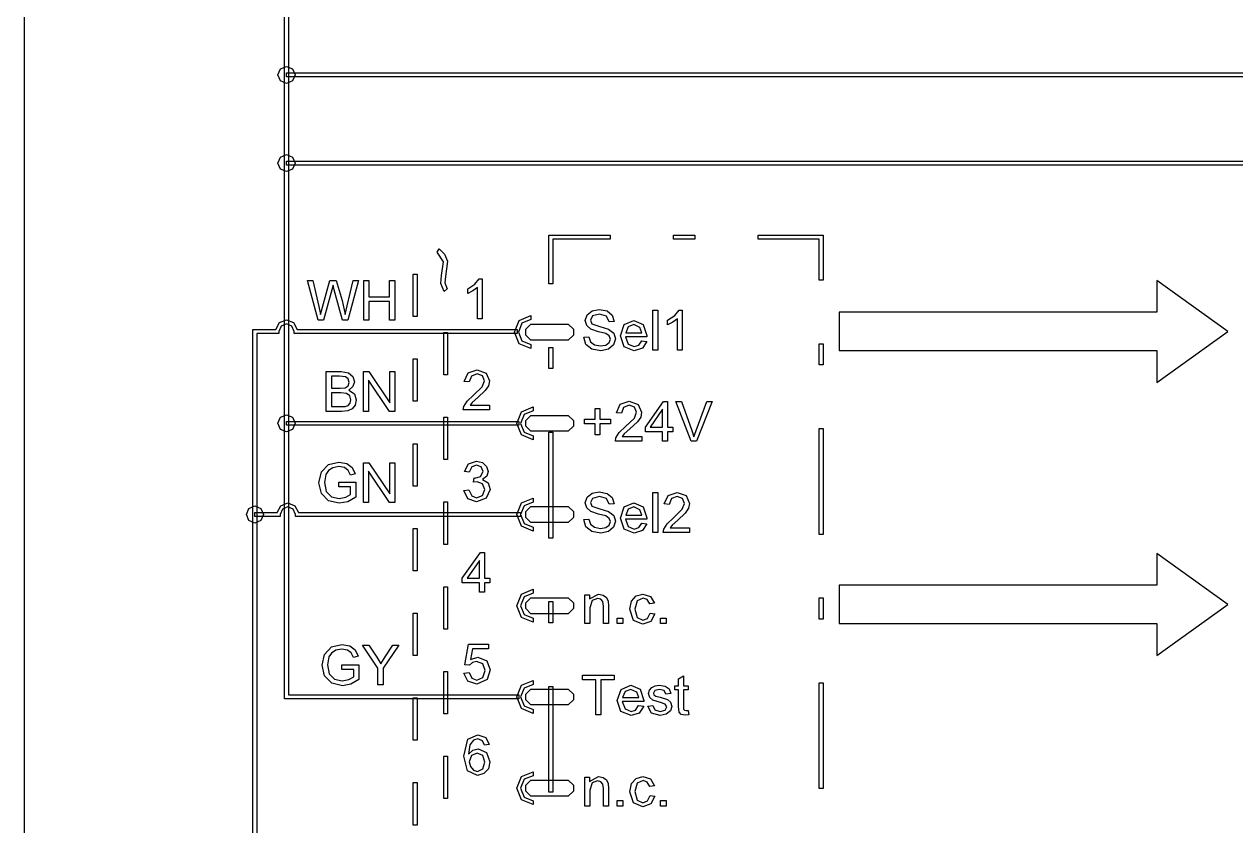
# Model space of a CAD drawing. Extents: x 18 to 210, y 9 to 277.
# Drawn here: x 18 to 71.8, y 168.6 to 204.2 of the extents above; entities that cross this region are included whole.
import ezdxf

# ---------------------------------------------------------------- set-up
doc = ezdxf.new("R2010")
doc.units = 0

msp = doc.modelspace()

# ---------------------------------------------------------------- linework, layer by layer
at = {"layer": '1'}
msp.add_line((17.991627, 250.838576), (17.991627, 136.425939), dxfattribs=at)
at = {"layer": 'Layer 1'}
for p, q in [((29.557545, 174.218806), (29.557545, 248.454936)), ((29.733934, 248.454936), (29.733934, 174.395194)), ((29.266135, 201.933), (29.377127, 202.20089)), ((29.377127, 201.66511), (29.266135, 201.933)), ((29.377127, 202.20089), (29.645018, 202.311882)), ((29.644755, 201.844806), (29.644755, 202.021194)), ((29.644755, 202.021194), (103.676249, 202.021194)), ((29.645018, 202.311882), (29.912908, 202.20089)), ((29.912908, 202.20089), (30.0239, 201.933)), ((30.0239, 201.933), (29.912908, 201.66511)), ((29.645018, 201.554118), (29.377127, 201.66511)), ((103.816119, 201.844806), (29.644755, 201.844806)), ((29.912908, 201.66511), (29.645018, 201.554118)), ((29.266135, 198.016), (29.377127, 198.28389)), ((29.377127, 198.28389), (29.645018, 198.394882)), ((29.645018, 198.394882), (29.912908, 198.28389)), ((29.912908, 198.28389), (30.0239, 198.016)), ((29.377127, 197.74811), (29.266135, 198.016)), ((29.645018, 197.637118), (29.377127, 197.74811)), ((29.644755, 197.927806), (29.644755, 198.104194)), ((29.644755, 198.104194), (103.676249, 198.104194)), ((103.816119, 197.927806), (29.644755, 197.927806)), ((29.912908, 197.74811), (29.645018, 197.637118)), ((30.0239, 198.016), (29.912908, 197.74811)), ((41.308587, 192.650837), (41.308587, 194.817109)), ((41.308587, 194.817109), (44.022627, 194.817109)), ((44.022627, 194.64072), (41.484975, 194.64072)), ((41.484975, 194.64072), (41.484975, 192.650837)), ((44.022627, 194.817109), (44.022627, 194.64072)), ((46.844843, 194.64072), (46.844843, 194.817109)), ((46.844843, 194.817109), (47.785352, 194.817109)), ((47.785352, 194.64072), (46.844843, 194.64072)), ((47.785352, 194.817109), (47.785352, 194.64072)), ((50.607568, 194.64072), (50.607568, 194.817109)), ((50.607568, 194.817109), (53.485594, 194.817109)), ((53.309206, 194.64072), (50.607568, 194.64072)), ((53.309206, 192.815512), (53.309206, 194.64072)), ((53.485594, 194.817109), (53.485594, 192.815512)), ((36.335627, 194.054428), (36.423133, 194.208076)), ((36.622946, 193.636193), (36.335627, 194.054428)), ((36.423133, 194.208076), (36.672627, 193.977955)), ((36.672627, 193.977955), (36.797959, 193.662376)), ((36.531309, 193.020883), (36.622946, 193.635488)), ((36.622946, 193.635488), (36.622946, 193.636193)), ((36.797253, 193.662376), (36.704237, 192.983693)), ((36.797959, 193.662376), (36.797253, 193.662376)), ((31.046315, 191.040939), (30.577259, 192.808599)), ((30.577259, 192.808599), (30.817211, 192.808599)), ((30.817211, 192.808599), (31.086104, 191.649853)), ((31.240448, 191.614886), (31.576863, 192.808599)), ((31.576863, 192.808599), (31.859021, 192.808599)), ((31.859021, 192.808599), (32.112237, 191.913917)), ((32.337722, 191.672763), (32.615058, 192.808599)), ((32.850187, 192.808599), (32.365457, 191.040939)), ((32.615058, 192.808599), (32.850187, 192.808599)), ((33.075551, 191.040939), (33.075551, 192.808599)), ((33.075551, 192.808599), (33.309478, 192.808599)), ((33.309478, 192.808599), (33.309478, 192.082725)), ((34.228296, 192.082725), (34.228296, 192.808599)), ((34.228296, 192.808599), (34.462219, 192.808599)), ((34.462219, 192.808599), (34.462219, 191.040939)), ((35.277984, 191.198431), (35.277984, 193.080139)), ((35.277984, 193.080139), (35.454373, 193.080139)), ((35.454373, 193.080139), (35.454373, 191.198431)), ((36.503811, 192.669073), (36.531309, 193.020883)), ((36.704237, 192.983693), (36.675921, 192.692836)), ((38.014288, 192.643706), (38.207219, 192.880037)), ((38.207219, 192.880037), (38.347091, 192.880037)), ((38.347091, 192.880037), (38.347091, 191.105142)), ((53.485594, 192.815512), (53.309206, 192.815512)), ((71.4693, 190.539), (68.314768, 192.801006)), ((68.314768, 192.801006), (68.314768, 191.390251)), ((31.660066, 192.387785), (31.28506, 191.040939)), ((31.711913, 192.595177), (31.660066, 192.387785)), ((31.76738, 192.387785), (31.711913, 192.595177)), ((32.139973, 191.040939), (31.76738, 192.387785)), ((36.649821, 192.316707), (36.503811, 192.669073)), ((36.786921, 192.428345), (36.649821, 192.316707)), ((36.675921, 192.692836), (36.786921, 192.428345)), ((37.69596, 192.436313), (38.014288, 192.643706)), ((37.69596, 192.226509), (37.69596, 192.436313)), ((37.923854, 192.338646), (37.69596, 192.226509)), ((38.130045, 192.488161), (37.923854, 192.338646)), ((38.130045, 191.105142), (38.130045, 192.488161)), ((41.484975, 192.650837), (41.308587, 192.650837)), ((31.086104, 191.649853), (31.160865, 191.288122)), ((32.112237, 191.913917), (32.249701, 191.288122)), ((32.249701, 191.288122), (32.337722, 191.672763)), ((33.309478, 192.082725), (34.228296, 192.082725)), ((34.228296, 191.874126), (33.309478, 191.874126)), ((33.309478, 191.874126), (33.309478, 191.040939)), ((34.228296, 191.040939), (34.228296, 191.874126)), ((31.160865, 191.288122), (31.240448, 191.614886)), ((35.454373, 191.198431), (35.277984, 191.198431)), ((39.98398, 191.026866), (40.4982, 191.241968)), ((40.4982, 191.241968), (40.4982, 191.06558)), ((42.922458, 191.024673), (42.998423, 191.274267)), ((42.998423, 191.274267), (43.22029, 191.451516)), ((43.244406, 191.227242), (43.147942, 191.040348)), ((43.22029, 191.451516), (43.54465, 191.511804)), ((43.554296, 191.305617), (43.244406, 191.227242)), ((43.54465, 191.511804), (43.890714, 191.447898)), ((43.861775, 191.220008), (43.554296, 191.305617)), ((43.984766, 190.966796), (43.861775, 191.220008)), ((43.890714, 191.447898), (44.122227, 191.26221)), ((44.122227, 191.26221), (44.209045, 190.983677)), ((45.922126, 189.714), (45.922126, 191.48166)), ((45.922126, 191.48166), (46.13917, 191.48166)), ((46.13917, 191.48166), (46.13917, 189.714)), ((46.581283, 191.045171), (46.899614, 191.252563)), ((46.899614, 191.252563), (47.092542, 191.488894)), ((47.092542, 191.488894), (47.232414, 191.488894)), ((47.232414, 191.488894), (47.232414, 189.714)), ((68.314768, 191.390251), (54.197691, 191.390251)), ((54.197691, 191.390251), (54.197691, 189.688102)), ((28.154331, 143.687184), (28.154331, 190.627194)), ((28.154331, 190.627194), (29.166498, 190.627194)), ((29.166498, 190.627194), (29.330017, 190.92965)), ((29.405259, 190.779483), (29.306368, 190.539)), ((29.330017, 190.92965), (29.645365, 191.055074)), ((29.645365, 190.878686), (29.405259, 190.779483)), ((29.645365, 191.055074), (29.960706, 190.929678)), ((29.88547, 190.77945), (29.645365, 190.878686)), ((29.984361, 190.539), (29.88547, 190.77945)), ((29.960706, 190.929678), (30.124232, 190.627194)), ((30.124232, 190.627194), (39.8883, 190.627194)), ((31.28506, 191.040939), (31.046315, 191.040939)), ((32.365457, 191.040939), (32.139973, 191.040939)), ((33.309478, 191.040939), (33.075551, 191.040939)), ((34.462219, 191.040939), (34.228296, 191.040939)), ((38.347091, 191.105142), (38.130045, 191.105142)), ((39.770597, 190.509542), (39.98398, 191.026866)), ((39.8883, 190.627194), (39.8883, 190.450806)), ((40.108165, 190.903149), (39.946986, 190.509542)), ((40.4982, 191.06558), (40.108165, 190.903149)), ((40.28196, 190.638541), (40.505973, 190.862554)), ((40.28196, 190.381013), (40.28196, 190.638541)), ((40.505973, 190.862554), (42.1672, 190.862554)), ((42.1672, 190.862554), (42.391213, 190.638541)), ((42.391213, 190.638541), (42.391213, 190.381013)), ((42.983954, 190.804017), (42.922458, 191.024673)), ((43.173264, 190.640032), (42.983954, 190.804017)), ((43.147942, 191.040348), (43.216673, 190.883598)), ((43.514505, 190.529101), (43.173264, 190.640032)), ((43.216673, 190.883598), (43.568766, 190.756992)), ((43.568766, 190.756992), (43.96065, 190.644855)), ((43.96065, 190.644855), (44.188546, 190.463989)), ((44.209045, 190.983677), (43.984766, 190.966796)), ((44.481574, 190.343412), (44.647974, 190.845013)), ((44.647974, 190.845013), (45.07965, 191.023467)), ((44.83005, 190.744934), (44.717911, 190.477253)), ((45.082062, 190.845013), (44.83005, 190.744934)), ((45.07965, 191.023467), (45.499268, 190.84863)), ((45.350955, 190.719613), (45.082062, 190.845013)), ((45.432949, 190.477253), (45.350955, 190.719613)), ((45.499268, 190.84863), (45.662051, 190.356676)), ((46.581283, 190.835367), (46.581283, 191.045171)), ((46.809179, 190.947503), (46.581283, 190.835367)), ((47.015371, 191.097019), (46.809179, 190.947503)), ((47.015371, 189.714), (47.015371, 191.097019)), ((29.306368, 190.450806), (28.330719, 190.450806)), ((28.330719, 190.450806), (28.330719, 143.687184)), ((29.306368, 190.539), (29.306368, 190.450806)), ((29.984361, 190.450806), (29.984361, 190.539)), ((39.8883, 190.450806), (29.984361, 190.450806)), ((36.62984, 188.609825), (36.62984, 190.490843)), ((36.62984, 190.490843), (36.806228, 190.490843)), ((36.806228, 190.490843), (36.806228, 188.609825)), ((39.98398, 189.992563), (39.770597, 190.509542)), ((39.946986, 190.509542), (40.108165, 190.11628)), ((40.108165, 190.11628), (40.4982, 189.954194)), ((40.505973, 190.157), (40.28196, 190.381013)), ((42.1672, 190.157), (40.505973, 190.157)), ((42.391213, 190.381013), (42.1672, 190.157)), ((42.854933, 190.281918), (43.075594, 190.30121)), ((42.951397, 189.963595), (42.854933, 190.281918)), ((42.854933, 190.281918), (42.854933, 190.281918)), ((43.075594, 190.30121), (43.147942, 190.082966)), ((43.147942, 190.082966), (43.3264, 189.945508)), ((43.829218, 190.443491), (43.514505, 190.529101)), ((43.988384, 190.338589), (43.829218, 190.443491)), ((43.834041, 189.93345), (43.985972, 190.04197)), ((43.985972, 190.04197), (44.036615, 190.193897)), ((44.036615, 190.193897), (43.988384, 190.338589)), ((44.2621, 190.213189), (44.181311, 189.946714)), ((44.188546, 190.463989), (44.2621, 190.213189)), ((44.645563, 189.857487), (44.481574, 190.343412)), ((45.660844, 190.298799), (44.705852, 190.298799)), ((44.705852, 190.298799), (44.825226, 189.975652)), ((44.717911, 190.477253), (45.432949, 190.477253)), ((44.717911, 190.477253), (44.717911, 190.477253)), ((45.296693, 189.926216), (45.430537, 190.126374)), ((45.430537, 190.126374), (45.654816, 190.098641)), ((45.430537, 190.126374), (45.430537, 190.126374)), ((45.654816, 190.098641), (45.458271, 189.793581)), ((45.662051, 190.356676), (45.660844, 190.298799)), ((68.314768, 188.277347), (71.4693, 190.539)), ((40.4982, 189.777806), (39.98398, 189.992563)), ((40.4982, 189.954194), (40.4982, 189.777806)), ((41.308587, 188.888112), (41.308587, 189.828621)), ((41.308587, 189.828621), (41.484975, 189.828621)), ((41.484975, 189.828621), (41.484975, 188.888112)), ((43.205821, 189.75379), (42.951397, 189.963595)), ((43.608557, 189.683856), (43.205821, 189.75379)), ((43.3264, 189.945508), (43.597705, 189.89366)), ((43.597705, 189.89366), (43.834041, 189.93345)), ((43.948592, 189.752585), (43.608557, 189.683856)), ((44.181311, 189.946714), (43.948592, 189.752585)), ((45.091708, 189.685062), (44.645563, 189.857487)), ((44.825226, 189.975652), (45.092913, 189.863516)), ((45.458271, 189.793581), (45.091708, 189.685062)), ((45.092913, 189.863516), (45.296693, 189.926216)), ((46.13917, 189.714), (45.922126, 189.714)), ((47.232414, 189.714), (47.015371, 189.714)), ((53.309206, 189.052098), (53.309206, 189.993296)), ((53.309206, 189.993296), (53.485594, 189.993296)), ((53.485594, 189.993296), (53.485594, 189.052098)), ((54.197691, 189.688102), (68.314768, 189.688102)), ((68.314768, 189.688102), (68.314768, 188.277347)), ((35.277984, 187.435739), (35.277984, 189.316757)), ((35.277984, 189.316757), (35.454373, 189.316757)), ((35.454373, 189.316757), (35.454373, 187.435739)), ((53.485594, 189.052098), (53.309206, 189.052098)), ((31.412024, 186.991093), (31.412024, 188.758753)), ((31.412024, 188.758753), (32.075213, 188.758753)), ((31.99925, 188.550154), (31.645951, 188.550154)), ((31.645951, 188.550154), (31.645951, 188.015998)), ((32.268144, 188.524833), (31.99925, 188.550154)), ((32.075213, 188.758753), (32.399574, 188.704493)), ((32.388723, 188.433195), (32.268144, 188.524833)), ((32.430926, 188.278856), (32.388723, 188.433195)), ((32.399574, 188.704493), (32.591298, 188.539302)), ((32.591298, 188.539302), (32.661233, 188.306589)), ((33.0664, 186.991093), (33.0664, 188.758753)), ((33.0664, 188.758753), (33.306356, 188.758753)), ((33.306356, 188.758753), (34.234819, 187.370911)), ((34.234819, 187.370911), (34.234819, 188.758753)), ((34.234819, 188.758753), (34.459097, 188.758753)), ((34.459097, 188.758753), (34.459097, 186.991093)), ((36.806228, 188.609825), (36.62984, 188.609825)), ((37.54283, 188.318945), (37.71526, 188.698763)), ((37.71526, 188.698763), (38.116791, 188.830192)), ((37.861162, 188.556482), (37.765902, 188.296036)), ((38.111965, 188.650533), (37.861162, 188.556482)), ((38.351921, 188.561305), (38.111965, 188.650533)), ((38.116791, 188.830192), (38.519525, 188.689117)), ((38.444768, 188.344267), (38.351921, 188.561305)), ((38.519525, 188.689117), (38.66784, 188.339444)), ((41.484975, 188.888112), (41.308587, 188.888112)), ((31.645951, 188.015998), (32.028188, 188.015998)), ((32.028188, 188.015998), (32.251263, 188.036496)), ((32.251263, 188.036496), (32.385107, 188.124517)), ((32.385107, 188.124517), (32.430926, 188.278856)), ((32.599736, 188.093167), (32.414045, 187.931594)), ((32.414045, 187.931594), (32.660026, 187.771227)), ((32.661233, 188.306589), (32.599736, 188.093167)), ((34.219145, 186.991093), (33.290678, 188.380141)), ((33.290678, 188.380141), (33.290678, 186.991093)), ((37.765902, 188.296036), (37.54283, 188.318945)), ((37.954006, 187.708826), (38.343479, 188.082615)), ((38.479735, 187.915012), (38.14573, 187.603923)), ((38.343479, 188.082615), (38.444768, 188.344267)), ((38.62443, 188.130845), (38.479735, 187.915012)), ((38.66784, 188.339444), (38.62443, 188.130845)), ((32.05471, 187.807401), (31.645944, 187.807401)), ((31.645944, 187.807401), (31.645951, 187.199691)), ((32.312749, 187.777256), (32.05471, 187.807401)), ((32.453828, 187.674766), (32.312749, 187.777256)), ((32.380281, 187.256363), (32.469512, 187.354031)), ((32.504473, 187.503547), (32.453828, 187.674766)), ((32.469512, 187.354031), (32.504473, 187.503547)), ((32.660026, 187.771227), (32.746844, 187.503546)), ((32.746844, 187.503546), (32.69379, 187.272037)), ((35.454373, 187.435739), (35.277984, 187.435739)), ((37.527156, 187.206019), (37.669438, 187.441145)), ((37.669438, 187.441145), (37.954006, 187.708826)), ((37.894923, 187.380856), (37.803282, 187.263896)), ((38.14573, 187.603923), (37.894923, 187.380856)), ((44.474359, 187.30762), (44.875889, 187.439049)), ((44.875889, 187.439049), (45.278626, 187.297973)), ((45.590551, 186.286332), (46.39723, 187.431814)), ((46.39723, 187.431814), (46.574483, 187.431814)), ((46.574483, 187.431814), (46.574483, 186.286332)), ((47.627974, 185.664154), (46.94308, 187.431814)), ((46.94308, 187.431814), (47.196298, 187.431814)), ((47.196298, 187.431814), (47.655707, 186.147668)), ((47.843811, 186.147668), (48.321307, 187.431814)), ((48.560055, 187.431814), (47.867927, 185.664154)), ((48.321307, 187.431814), (48.560055, 187.431814)), ((29.377127, 186.72689), (29.645018, 186.837882)), ((29.645018, 186.837882), (29.912908, 186.72689)), ((32.086068, 186.991094), (31.412024, 186.991093)), ((31.645951, 187.199691), (32.086068, 187.199691)), ((32.086068, 187.199691), (32.245231, 187.208133)), ((32.370636, 187.020031), (32.086068, 186.991094)), ((32.245231, 187.208133), (32.380281, 187.256363)), ((32.564769, 187.108053), (32.370636, 187.020031)), ((32.69379, 187.272037), (32.564769, 187.108053)), ((33.290678, 186.991093), (33.0664, 186.991093)), ((34.459097, 186.991093), (34.219145, 186.991093)), ((37.501827, 187.055298), (37.527156, 187.206019)), ((38.670245, 187.055298), (37.501827, 187.055298)), ((37.803282, 187.263896), (38.670245, 187.263896)), ((38.670245, 187.263896), (38.670245, 187.055298)), ((39.873997, 186.458542), (40.08738, 186.975407)), ((40.211565, 186.851655), (40.050386, 186.458542)), ((40.08738, 186.975407), (40.6016, 187.190279)), ((40.6016, 187.013891), (40.211565, 186.851655)), ((40.28196, 186.588188), (40.505973, 186.812554)), ((40.505973, 186.812554), (42.1672, 186.812554)), ((40.6016, 187.190279), (40.6016, 187.013891)), ((42.1672, 186.812554), (42.391213, 186.588188)), ((43.362574, 186.637211), (43.362574, 187.118314)), ((43.362574, 187.118314), (43.56756, 187.118314)), ((43.56756, 187.118314), (43.56756, 186.637211)), ((44.30193, 186.927802), (44.474359, 187.30762)), ((44.525002, 186.904892), (44.30193, 186.927802)), ((44.62026, 187.165339), (44.525002, 186.904892)), ((44.871066, 187.259389), (44.62026, 187.165339)), ((45.11102, 187.170162), (44.871066, 187.259389)), ((45.102579, 186.691471), (45.203866, 186.953123)), ((45.203866, 186.953123), (45.11102, 187.170162)), ((45.278626, 187.297973), (45.426939, 186.9483)), ((45.426939, 186.9483), (45.38353, 186.739702)), ((46.357439, 187.083346), (45.803978, 186.286332)), ((46.357439, 186.286332), (46.357439, 187.083346)), ((29.266135, 186.459), (29.377127, 186.72689)), ((29.377127, 186.19111), (29.266135, 186.459)), ((29.64574, 186.370806), (29.64574, 186.547194)), ((29.64574, 186.547194), (39.9624, 186.547194)), ((39.9624, 186.370806), (29.64574, 186.370806)), ((29.912908, 186.72689), (30.0239, 186.459)), ((30.0239, 186.459), (29.912908, 186.19111)), ((36.62984, 184.846378), (36.62984, 186.728085)), ((36.62984, 186.728085), (36.806228, 186.728085)), ((36.806228, 186.728085), (36.806228, 184.846378)), ((40.08738, 185.941563), (39.873997, 186.458542)), ((39.9624, 186.547194), (39.9624, 186.370806)), ((40.050386, 186.458542), (40.211565, 186.06528)), ((40.28196, 186.331013), (40.28196, 186.588188)), ((40.505973, 186.107), (40.28196, 186.331013)), ((42.391213, 186.331013), (42.1672, 186.107)), ((42.391213, 186.588188), (42.391213, 186.331013)), ((42.881461, 186.434642), (42.881461, 186.637211)), ((42.881461, 186.637211), (43.362574, 186.637211)), ((43.362574, 186.434642), (42.881461, 186.434642)), ((43.362574, 185.949922), (43.362574, 186.434642)), ((43.56756, 186.637211), (44.048673, 186.637211)), ((44.048673, 186.434642), (43.56756, 186.434642)), ((43.56756, 186.434642), (43.56756, 185.949922)), ((44.048673, 186.637211), (44.048673, 186.434642)), ((44.428538, 186.050001), (44.713107, 186.317682)), ((44.713107, 186.317682), (45.102579, 186.691471)), ((45.238835, 186.523869), (44.904829, 186.21278)), ((45.38353, 186.739702), (45.238835, 186.523869)), ((45.590551, 186.08738), (45.590551, 186.286332)), ((45.803978, 186.286332), (46.357439, 186.286332)), ((46.574483, 186.286332), (46.81323, 186.286332)), ((46.81323, 186.286332), (46.81323, 186.08738)), ((29.645018, 186.080118), (29.377127, 186.19111)), ((29.912908, 186.19111), (29.645018, 186.080118)), ((40.6016, 185.726806), (40.08738, 185.941563)), ((40.211565, 186.06528), (40.6016, 185.903194)), ((42.1672, 186.107), (40.505973, 186.107)), ((40.6016, 185.903194), (40.6016, 185.726806)), ((41.308587, 181.361973), (41.308587, 186.065896)), ((41.308587, 186.065896), (41.484975, 186.065896)), ((41.484975, 186.065896), (41.484975, 181.361973)), ((43.56756, 185.949922), (43.362574, 185.949922)), ((44.260932, 185.664154), (44.286254, 185.814876)), ((44.286254, 185.814876), (44.428538, 186.050001)), ((44.654023, 185.989712), (44.562382, 185.872752)), ((44.562382, 185.872752), (45.429351, 185.872752)), ((44.904829, 186.21278), (44.654023, 185.989712)), ((45.429351, 185.872752), (45.429351, 185.664154)), ((46.357439, 186.08738), (45.590551, 186.08738)), ((46.357439, 185.664154), (46.357439, 186.08738)), ((46.81323, 186.08738), (46.574483, 186.08738)), ((46.574483, 186.08738), (46.574483, 185.664154)), ((47.655707, 186.147668), (47.748553, 185.858283)), ((47.748553, 185.858283), (47.843811, 186.147668)), ((53.309206, 181.526648), (53.309206, 186.229882)), ((53.309206, 186.229882), (53.485594, 186.229882)), ((53.485594, 186.229882), (53.485594, 181.526648)), ((35.277984, 183.672292), (35.277984, 185.553999)), ((35.277984, 185.553999), (35.454373, 185.553999)), ((35.454373, 185.553999), (35.454373, 183.672292)), ((45.429351, 185.664154), (44.260932, 185.664154)), ((46.574483, 185.664154), (46.357439, 185.664154)), ((47.867927, 185.664154), (47.627974, 185.664154)), ((31.50689, 184.630526), (31.973533, 184.739045)), ((31.973533, 184.739045), (32.319596, 184.676345)), ((32.319596, 184.676345), (32.563168, 184.50392)), ((33.065907, 182.941247), (33.065907, 184.708907)), ((33.065907, 184.708907), (33.305858, 184.708907)), ((33.305858, 184.708907), (34.234325, 183.321065)), ((34.234325, 183.321065), (34.234325, 184.708907)), ((34.234325, 184.708907), (34.458603, 184.708907)), ((34.458603, 184.708907), (34.458603, 182.941247)), ((36.806228, 184.846378), (36.62984, 184.846378)), ((37.552475, 184.322166), (37.733347, 184.659781)), ((37.733347, 184.659781), (38.084233, 184.780359)), ((38.084233, 184.780359), (38.350714, 184.717659)), ((38.350714, 184.717659), (38.536409, 184.54885)), ((31.088479, 183.81663), (31.195793, 184.297733)), ((31.195793, 184.297733), (31.50689, 184.630526)), ((31.397162, 184.186802), (31.329637, 183.8311)), ((31.508096, 184.361639), (31.397162, 184.186802)), ((31.697407, 184.48945), (31.508096, 184.361639)), ((31.974739, 184.538887), (31.697407, 184.48945)), ((32.21831, 184.491862), (31.974739, 184.538887)), ((32.387121, 184.368873), (32.21831, 184.491862)), ((32.485998, 184.156658), (32.387121, 184.368873)), ((32.697011, 184.214534), (32.485998, 184.156658)), ((32.563168, 184.50392), (32.697011, 184.214534)), ((34.218648, 182.941247), (33.290185, 184.330295)), ((33.290185, 184.330295), (33.290185, 182.941247)), ((37.769521, 184.283581), (37.552475, 184.322166)), ((37.878042, 184.522324), (37.769521, 184.283581)), ((38.089056, 184.601904), (37.878042, 184.522324)), ((38.29766, 184.523529), (38.089056, 184.601904)), ((38.267515, 184.102715), (38.378449, 184.325783)), ((38.378449, 184.325783), (38.29766, 184.523529)), ((38.536409, 184.54885), (38.601521, 184.32096)), ((38.601521, 184.32096), (38.540025, 184.112362)), ((31.197, 183.345174), (31.088479, 183.81663)), ((31.329637, 183.8311), (31.410426, 183.435607)), ((31.974739, 183.841958), (32.72354, 183.843157)), ((31.974739, 183.634565), (31.974739, 183.841958)), ((32.49444, 183.634559), (31.974739, 183.634565)), ((32.49444, 183.305383), (32.49444, 183.634559)), ((32.72354, 183.843157), (32.72354, 183.187218)), ((35.454373, 183.672292), (35.277984, 183.672292)), ((37.958825, 183.842256), (37.982955, 184.032768)), ((38.111958, 183.866372), (37.958825, 183.842256)), ((37.982955, 184.032768), (38.017915, 184.030369)), ((38.017915, 184.030369), (38.267515, 184.102715)), ((38.360356, 183.768704), (38.111958, 183.866372)), ((38.540025, 184.112362), (38.35795, 183.962846)), ((38.35795, 183.962846), (38.601521, 183.812125)), ((38.458022, 183.522727), (38.360356, 183.768704)), ((38.601521, 183.812125), (38.688339, 183.527563)), ((31.517741, 183.022027), (31.197, 183.345174)), ((31.410426, 183.435607), (31.647969, 183.199276)), ((31.647969, 183.199276), (31.978359, 183.122106)), ((31.978359, 183.122106), (32.274984, 183.179983)), ((32.274984, 183.179983), (32.49444, 183.305383)), ((32.72354, 183.187218), (32.367828, 182.979825)), ((37.530765, 183.472085), (37.747808, 183.501023)), ((37.530772, 183.472097), (37.530765, 183.472085)), ((37.705612, 183.112778), (37.530772, 183.472097)), ((38.092675, 182.974114), (37.705612, 183.112778)), ((37.747808, 183.501023), (37.874416, 183.234548)), ((37.874416, 183.234548), (38.093871, 183.153761)), ((38.519525, 183.134482), (38.092675, 182.974114)), ((38.093871, 183.153761), (38.351914, 183.259869)), ((38.351914, 183.259869), (38.458022, 183.522727)), ((38.688339, 183.527563), (38.519525, 183.134482)), ((40.08738, 182.925407), (40.6016, 183.140279)), ((40.6016, 183.140279), (40.6016, 182.963891)), ((42.922458, 182.924981), (42.998423, 183.174576)), ((42.998423, 183.174576), (43.22029, 183.351824)), ((43.244406, 183.127551), (43.147942, 182.940657)), ((43.22029, 183.351824), (43.54465, 183.412112)), ((43.554296, 183.205926), (43.244406, 183.127551)), ((43.54465, 183.412112), (43.890714, 183.348206)), ((43.861775, 183.120317), (43.554296, 183.205926)), ((43.984766, 182.867105), (43.861775, 183.120317)), ((43.890714, 183.348206), (44.122227, 183.162518)), ((44.122227, 183.162518), (44.209045, 182.883985)), ((45.922126, 181.614308), (45.922126, 183.381968)), ((45.922126, 183.381968), (46.13917, 183.381968)), ((46.13917, 183.381968), (46.13917, 181.614308)), ((46.428148, 182.877955), (46.600577, 183.257773)), ((46.600577, 183.257773), (47.002108, 183.389202)), ((46.746478, 183.115493), (46.65122, 182.855046)), ((46.997284, 183.209543), (46.746478, 183.115493)), ((47.237238, 183.120316), (46.997284, 183.209543)), ((47.002108, 183.389202), (47.404844, 183.248127)), ((47.330085, 182.903277), (47.237238, 183.120316)), ((47.404844, 183.248127), (47.553157, 182.898454)), ((27.863835, 182.409), (27.974827, 182.67689)), ((27.974827, 182.67689), (28.242718, 182.787882)), ((28.242718, 182.787882), (28.51074, 182.67689)), ((28.51074, 182.67689), (28.6216, 182.409)), ((29.226213, 182.497194), (29.390163, 182.79928)), ((29.465287, 182.649105), (29.366084, 182.409)), ((29.390163, 182.79928), (29.705769, 182.924385)), ((29.705769, 182.747997), (29.465287, 182.649105)), ((29.705769, 182.924385), (30.021057, 182.799264)), ((29.945908, 182.649138), (29.705769, 182.747997)), ((30.044766, 182.409), (29.945908, 182.649138)), ((30.021057, 182.799264), (30.184637, 182.497194)), ((31.991619, 182.911096), (31.517741, 183.022027)), ((32.367828, 182.979825), (31.991619, 182.911096)), ((33.290185, 182.941247), (33.065907, 182.941247)), ((34.458603, 182.941247), (34.218648, 182.941247)), ((36.62984, 181.083653), (36.62984, 182.96536)), ((36.62984, 182.96536), (36.806228, 182.96536)), ((36.806228, 182.96536), (36.806228, 181.083653)), ((39.873997, 182.408542), (40.08738, 182.925407)), ((40.211565, 182.801655), (40.050386, 182.408542)), ((40.6016, 182.963891), (40.211565, 182.801655)), ((40.28196, 182.537188), (40.505973, 182.761554)), ((40.28196, 182.280013), (40.28196, 182.537188)), ((40.505973, 182.761554), (42.1672, 182.761554)), ((42.1672, 182.761554), (42.391213, 182.537188)), ((42.391213, 182.537188), (42.391213, 182.280013)), ((42.983954, 182.704325), (42.922458, 182.924981)), ((43.173264, 182.54034), (42.983954, 182.704325)), ((43.147942, 182.940657), (43.216673, 182.783907)), ((43.514505, 182.429409), (43.173264, 182.54034)), ((43.216673, 182.783907), (43.568766, 182.657301)), ((43.568766, 182.657301), (43.96065, 182.545164)), ((43.96065, 182.545164), (44.188546, 182.364298)), ((44.209045, 182.883985), (43.984766, 182.867105)), ((44.481574, 182.243719), (44.647974, 182.745319)), ((44.647974, 182.745319), (45.07965, 182.923774)), ((44.83005, 182.645242), (44.717911, 182.377561)), ((45.082062, 182.745321), (44.83005, 182.645242)), ((45.07965, 182.923774), (45.499268, 182.748937)), ((45.350955, 182.619921), (45.082062, 182.745321)), ((45.432949, 182.377561), (45.350955, 182.619921)), ((45.499268, 182.748937), (45.662051, 182.256982)), ((46.65122, 182.855046), (46.428148, 182.877955)), ((46.839325, 182.267836), (47.228798, 182.641625)), ((47.228798, 182.641625), (47.330085, 182.903277)), ((47.509748, 182.689855), (47.365053, 182.474022)), ((47.553157, 182.898454), (47.509748, 182.689855)), ((27.974827, 182.140978), (27.863835, 182.409)), ((28.242718, 182.030118), (27.974827, 182.140978)), ((28.51074, 182.140978), (28.242718, 182.030118)), ((28.242985, 182.320806), (28.242985, 182.497194)), ((28.242985, 182.497194), (29.226213, 182.497194)), ((29.366084, 182.320806), (28.242985, 182.320806)), ((28.6216, 182.409), (28.51074, 182.140978)), ((29.366084, 182.409), (29.366084, 182.320806)), ((30.044766, 182.320806), (30.044766, 182.409)), ((40.0431, 182.320806), (30.044766, 182.320806)), ((30.184637, 182.497194), (40.0431, 182.497194)), ((40.08738, 181.891563), (39.873997, 182.408542)), ((40.0431, 182.497194), (40.0431, 182.320806)), ((40.050386, 182.408542), (40.211565, 182.01528)), ((40.211565, 182.01528), (40.6016, 181.853194)), ((40.505973, 182.056), (40.28196, 182.280013)), ((42.1672, 182.056), (40.505973, 182.056)), ((42.391213, 182.280013), (42.1672, 182.056)), ((42.854933, 182.182226), (43.075594, 182.201519)), ((42.951397, 181.863903), (42.854933, 182.182226)), ((42.854933, 182.182226), (42.854933, 182.182226)), ((43.075594, 182.201519), (43.147942, 181.983275)), ((43.147942, 181.983275), (43.3264, 181.845817)), ((43.829218, 182.3438), (43.514505, 182.429409)), ((43.988384, 182.238898), (43.829218, 182.3438)), ((43.985972, 181.942279), (44.036615, 182.094206)), ((44.036615, 182.094206), (43.988384, 182.238898)), ((44.2621, 182.113498), (44.181311, 181.847023)), ((44.188546, 182.364298), (44.2621, 182.113498)), ((44.645563, 181.757793), (44.481574, 182.243719)), ((45.660844, 182.199105), (44.705852, 182.199105)), ((44.705852, 182.199105), (44.825226, 181.875959)), ((44.717911, 182.377561), (45.432949, 182.377561)), ((44.717911, 182.377561), (44.717911, 182.377561)), ((45.296693, 181.826522), (45.430537, 182.02668)), ((45.430537, 182.026682), (45.654816, 181.998947)), ((45.430537, 182.02668), (45.430537, 182.026682)), ((45.654816, 181.998947), (45.458271, 181.693887)), ((45.662051, 182.256982), (45.660844, 182.199105)), ((46.412472, 181.76503), (46.554756, 182.000155)), ((46.554756, 182.000155), (46.839325, 182.267836)), ((47.031047, 182.162933), (46.780241, 181.939866)), ((47.365053, 182.474022), (47.031047, 182.162933)), ((35.277984, 179.909567), (35.277984, 181.791274)), ((35.277984, 181.791274), (35.454373, 181.791274)), ((35.454373, 181.791274), (35.454373, 179.909567)), ((40.6016, 181.676806), (40.08738, 181.891563)), ((40.6016, 181.853194), (40.6016, 181.676806)), ((43.205821, 181.654099), (42.951397, 181.863903)), ((43.608557, 181.584165), (43.205821, 181.654099)), ((43.3264, 181.845817), (43.597705, 181.793969)), ((43.597705, 181.793969), (43.834041, 181.833759)), ((43.948592, 181.652894), (43.608557, 181.584165)), ((43.834041, 181.833759), (43.985972, 181.942279)), ((44.181311, 181.847023), (43.948592, 181.652894)), ((45.091708, 181.585368), (44.645563, 181.757793)), ((44.825226, 181.875959), (45.092913, 181.763822)), ((45.458271, 181.693887), (45.091708, 181.585368)), ((45.092913, 181.763822), (45.296693, 181.826522)), ((46.13917, 181.614308), (45.922126, 181.614308)), ((46.38715, 181.614308), (46.412472, 181.76503)), ((47.555568, 181.614308), (46.38715, 181.614308)), ((46.780241, 181.939866), (46.6886, 181.822906)), ((46.6886, 181.822906), (47.555568, 181.822907)), ((47.555568, 181.822907), (47.555568, 181.614308)), ((53.485594, 181.526648), (53.309206, 181.526648)), ((36.806228, 181.083653), (36.62984, 181.083653)), ((41.484975, 181.361973), (41.308587, 181.361973)), ((37.458418, 179.577784), (38.265095, 180.723266)), ((38.225305, 180.374798), (37.671844, 179.577784)), ((38.225305, 179.577784), (38.225305, 180.374798)), ((38.265095, 180.723266), (38.442348, 180.723266)), ((38.442348, 180.723266), (38.442348, 179.577784)), ((71.4693, 178.417), (68.314768, 180.678653)), ((68.314768, 180.678653), (68.314768, 179.267898)), ((35.454373, 179.909567), (35.277984, 179.909567)), ((37.458418, 179.378832), (37.458418, 179.577784)), ((38.225305, 179.378832), (37.458418, 179.378832)), ((37.671844, 179.577784), (38.225305, 179.577784)), ((38.225305, 178.955606), (38.225305, 179.378832)), ((38.442348, 179.577784), (38.681097, 179.577784)), ((38.681097, 179.378832), (38.442348, 179.378832)), ((38.442348, 179.378832), (38.442348, 178.955606)), ((38.681097, 179.577784), (38.681097, 179.378832)), ((68.314768, 179.267898), (54.197691, 179.267898)), ((54.197691, 179.267898), (54.197691, 177.566102)), ((36.62984, 177.320961), (36.62984, 179.201979)), ((36.62984, 179.201979), (36.806228, 179.201979)), ((36.806228, 179.201979), (36.806228, 177.320961)), ((38.442348, 178.955606), (38.225305, 178.955606)), ((39.873997, 178.357542), (40.08738, 178.874407)), ((40.211565, 178.750655), (40.050386, 178.357542)), ((40.08738, 178.874407), (40.6016, 179.089279)), ((40.6016, 178.912891), (40.211565, 178.750655)), ((40.6016, 179.089279), (40.6016, 178.912891)), ((42.906783, 177.564462), (42.906783, 178.844991)), ((42.906783, 178.844991), (43.102122, 178.844991)), ((43.102122, 178.662919), (43.509682, 178.873929)), ((43.102122, 178.844991), (43.102122, 178.662919)), ((43.509682, 178.873929), (43.721902, 178.831728)), ((43.721902, 178.831728), (43.867804, 178.723208)), ((44.968736, 178.562842), (45.177339, 178.795556)), ((45.177339, 178.795556), (45.483612, 178.873931)), ((45.483612, 178.873931), (45.824852, 178.767823)), ((45.824852, 178.767823), (45.99487, 178.468792)), ((40.08738, 177.840563), (39.873997, 178.357542)), ((40.050386, 178.357542), (40.211565, 177.96428)), ((40.28196, 178.486188), (40.505973, 178.710554)), ((40.28196, 178.229013), (40.28196, 178.486188)), ((40.505973, 178.005), (40.28196, 178.229013)), ((40.505973, 178.710554), (42.1672, 178.710554)), ((41.308587, 177.599248), (41.308587, 178.539757)), ((41.308587, 178.539757), (41.484975, 178.539757)), ((41.484975, 178.539757), (41.484975, 177.599248)), ((42.1672, 178.710554), (42.391213, 178.486188)), ((42.391213, 178.229013), (42.1672, 178.005)), ((42.391213, 178.486188), (42.391213, 178.229013)), ((43.223908, 178.597808), (43.123826, 178.26381)), ((43.123826, 178.26381), (43.123826, 177.564462)), ((43.463862, 178.685829), (43.223908, 178.597808)), ((43.614586, 178.646039), (43.463862, 178.685829)), ((43.705021, 178.541137), (43.614586, 178.646039)), ((43.730343, 178.34339), (43.705021, 178.541137)), ((43.730343, 177.564462), (43.730343, 178.34339)), ((43.867804, 178.723208), (43.935328, 178.562841)), ((43.935328, 178.562841), (43.947386, 178.351831)), ((43.947386, 178.351831), (43.947386, 177.564462)), ((44.900005, 178.199905), (44.968736, 178.562842)), ((45.059171, 177.706745), (44.900005, 178.199905)), ((45.225571, 178.57731), (45.123078, 178.205933)), ((45.123078, 178.205933), (45.221953, 177.830938)), ((45.492052, 178.695475), (45.225571, 178.57731)), ((45.676539, 178.630364), (45.492052, 178.695475)), ((45.783855, 178.436235), (45.676539, 178.630364)), ((45.99487, 178.468792), (45.783855, 178.436235)), ((53.309206, 177.763234), (53.309206, 178.704432)), ((53.309206, 178.704432), (53.485594, 178.704432)), ((53.485594, 178.704432), (53.485594, 177.763234)), ((68.314768, 176.155347), (71.4693, 178.417)), ((35.277984, 176.146875), (35.277984, 178.027893)), ((35.277984, 178.027893), (35.454373, 178.027893)), ((35.454373, 178.027893), (35.454373, 176.146875)), ((40.6016, 177.625806), (40.08738, 177.840563)), ((40.211565, 177.96428), (40.6016, 177.802194)), ((42.1672, 178.005), (40.505973, 178.005)), ((40.6016, 177.802194), (40.6016, 177.625806)), ((44.341306, 177.564462), (44.341306, 177.811646)), ((44.341306, 177.811646), (44.588495, 177.811646)), ((44.588495, 177.811646), (44.588495, 177.564462)), ((45.482406, 177.535525), (45.059171, 177.706745)), ((45.221953, 177.830938), (45.479994, 177.713978)), ((45.479994, 177.713978), (45.69342, 177.792353)), ((45.835705, 177.65972), (45.482406, 177.535525)), ((45.69342, 177.792353), (45.801942, 178.033507)), ((45.801942, 178.033507), (46.015369, 178.005776)), ((45.801942, 178.033507), (45.801942, 178.033507)), ((46.015369, 178.005776), (45.835705, 177.65972)), ((46.262557, 177.564462), (46.262557, 177.811646)), ((46.262557, 177.811646), (46.509746, 177.811646)), ((46.509746, 177.811646), (46.509746, 177.564462)), ((53.485594, 177.763234), (53.309206, 177.763234)), ((36.806228, 177.320961), (36.62984, 177.320961)), ((41.484975, 177.599248), (41.308587, 177.599248)), ((43.123826, 177.564462), (42.906783, 177.564462)), ((43.947386, 177.564462), (43.730343, 177.564462)), ((44.588495, 177.564462), (44.341306, 177.564462)), ((46.509746, 177.564462), (46.262557, 177.564462)), ((54.197691, 177.566102), (68.314768, 177.566102)), ((68.314768, 177.566102), (68.314768, 176.155347)), ((31.642705, 176.528364), (32.109352, 176.636884)), ((32.109352, 176.636884), (32.455415, 176.574184)), ((33.702133, 175.58787), (33.020857, 176.606746)), ((33.020857, 176.606746), (33.305428, 176.606746)), ((33.305428, 176.606746), (33.653901, 176.073795)), ((34.641451, 176.606746), (33.936059, 175.58787)), ((34.026494, 176.087059), (34.368941, 176.606746)), ((34.368941, 176.606746), (34.641451, 176.606746)), ((37.568145, 175.741361), (37.739369, 176.649307)), ((37.739369, 176.649307), (38.618394, 176.649307)), ((38.618394, 176.649307), (38.618394, 176.441914)), ((31.224294, 175.714469), (31.331612, 176.195572)), ((31.331612, 176.195572), (31.642705, 176.528364)), ((31.532981, 176.084641), (31.465456, 175.728939)), ((31.643912, 176.259477), (31.532981, 176.084641)), ((31.833223, 176.387289), (31.643912, 176.259477)), ((32.110558, 176.436726), (31.833223, 176.387289)), ((32.35413, 176.389701), (32.110558, 176.436726)), ((32.52294, 176.266712), (32.35413, 176.389701)), ((32.455415, 176.574184), (32.698987, 176.401759)), ((32.621813, 176.054496), (32.52294, 176.266712)), ((32.83283, 176.112373), (32.621813, 176.054496)), ((32.698987, 176.401759), (32.83283, 176.112373)), ((33.653901, 176.073795), (33.833567, 175.774764)), ((33.833567, 175.774764), (34.026494, 176.087059)), ((35.454373, 176.146875), (35.277984, 176.146875)), ((37.913003, 176.441914), (37.817746, 175.96684)), ((37.817746, 175.96684), (38.151751, 176.077771)), ((38.618394, 176.441914), (37.913003, 176.441914)), ((38.151751, 176.077771), (38.542431, 175.917404)), ((31.332815, 175.243013), (31.224294, 175.714469)), ((31.465456, 175.728939), (31.546242, 175.333446)), ((32.110558, 175.739797), (32.859356, 175.740996)), ((32.110558, 175.532404), (32.110558, 175.739797)), ((32.630255, 175.532398), (32.110558, 175.532404)), ((32.630255, 175.203222), (32.630255, 175.532398)), ((32.859356, 175.740996), (32.859356, 175.085057)), ((33.702133, 174.839086), (33.702133, 175.58787)), ((33.936059, 175.58787), (33.936059, 174.839086)), ((37.771924, 175.714833), (37.568145, 175.741361)), ((37.904561, 175.837821), (37.771924, 175.714833)), ((38.093871, 175.886052), (37.904561, 175.837821)), ((38.366385, 175.778739), (38.093871, 175.886052)), ((38.471286, 175.485736), (38.366385, 175.778739)), ((38.542431, 175.917404), (38.701593, 175.50503)), ((38.701593, 175.50503), (38.561721, 175.090245)), ((31.65356, 174.919866), (31.332815, 175.243013)), ((31.546242, 175.333446), (31.783784, 175.097114)), ((31.783784, 175.097114), (32.114174, 175.019945)), ((32.114174, 175.019945), (32.4108, 175.077822)), ((32.4108, 175.077822), (32.630255, 175.203222)), ((32.859356, 175.085057), (32.503647, 174.877664)), ((36.62984, 173.557514), (36.62984, 175.439221)), ((36.62984, 175.439221), (36.806228, 175.439221)), ((36.806228, 175.439221), (36.806228, 173.557514)), ((37.529559, 175.368776), (37.757456, 175.388069)), ((37.703195, 175.010664), (37.529559, 175.368778)), ((37.529559, 175.368778), (37.529559, 175.368776)), ((38.097491, 174.875618), (37.703195, 175.010664)), ((37.757456, 175.388069), (37.874416, 175.137269)), ((37.874416, 175.137269), (38.097491, 175.054071)), ((38.097491, 175.054071), (38.362765, 175.172236)), ((38.561721, 175.090245), (38.097491, 174.875618)), ((38.362765, 175.172236), (38.471286, 175.485736)), ((40.08738, 174.824522), (40.6016, 175.039279)), ((40.6016, 175.039279), (40.6016, 174.862891)), ((42.801878, 175.073678), (42.801878, 175.282277)), ((42.801878, 175.282277), (44.203016, 175.282277)), ((43.384279, 175.073678), (42.801878, 175.073678)), ((43.384279, 173.514617), (43.384279, 175.073678)), ((44.203016, 175.073678), (43.618204, 175.073678)), ((43.618204, 175.073678), (43.618204, 173.514617)), ((44.203016, 175.282277), (44.203016, 175.073678)), ((47.063188, 175.112263), (47.279026, 175.242486)), ((47.063188, 174.795145), (47.063188, 175.112263)), ((47.279026, 175.242486), (47.279026, 174.795145)), ((32.127439, 174.808935), (31.65356, 174.919866)), ((32.503647, 174.877664), (32.127439, 174.808935)), ((33.936059, 174.839086), (33.702133, 174.839086)), ((39.873997, 174.307542), (40.08738, 174.824522)), ((40.211565, 174.700805), (40.050386, 174.307542)), ((40.6016, 174.862891), (40.211565, 174.700805)), ((40.28196, 174.435541), (40.505973, 174.659554)), ((40.28196, 174.178366), (40.28196, 174.435541)), ((40.505973, 174.659554), (42.1672, 174.659554)), ((41.308587, 170.073109), (41.308587, 174.777032)), ((41.308587, 174.777032), (41.484975, 174.777032)), ((41.484975, 174.777032), (41.484975, 170.073109)), ((42.1672, 174.659554), (42.391213, 174.435541)), ((42.391213, 174.435541), (42.391213, 174.178366)), ((44.343284, 174.144031), (44.509684, 174.645631)), ((44.509684, 174.645631), (44.941359, 174.824085)), ((44.691759, 174.545551), (44.57962, 174.27787)), ((44.943771, 174.645629), (44.691759, 174.545551)), ((44.941359, 174.824085), (45.360977, 174.649249)), ((45.212664, 174.520229), (44.943771, 174.645629)), ((45.294658, 174.27787), (45.212664, 174.520229)), ((45.360977, 174.649249), (45.52376, 174.157294)), ((45.738016, 174.455118), (45.776601, 174.613074)), ((45.785042, 174.282693), (45.738016, 174.455118)), ((45.776601, 174.613074), (45.883917, 174.734857)), ((45.883917, 174.734857), (46.021378, 174.797557)), ((46.011732, 174.596195), (45.947825, 174.480441)), ((45.947825, 174.480441), (45.974352, 174.404478)), ((46.225158, 174.645632), (46.011732, 174.596195)), ((46.021378, 174.797557), (46.209483, 174.824085)), ((46.209483, 174.824085), (46.473552, 174.780677)), ((46.420498, 174.590166), (46.225158, 174.645632)), ((46.504903, 174.435828), (46.420498, 174.590166)), ((46.473552, 174.780677), (46.642364, 174.662512)), ((46.717124, 174.464765), (46.504903, 174.435828)), ((46.642364, 174.662512), (46.717124, 174.464765)), ((46.904022, 174.626337), (46.904022, 174.795145)), ((46.904022, 174.795145), (47.063188, 174.795145)), ((47.063187, 174.626337), (46.904022, 174.626337)), ((47.063187, 173.889611), (47.063187, 174.626337)), ((47.279026, 174.795145), (47.497275, 174.795145)), ((47.497275, 174.626337), (47.279026, 174.626337)), ((47.279026, 174.626337), (47.279026, 173.877554)), ((47.497275, 174.795145), (47.497275, 174.626337)), ((53.309206, 170.237784), (53.309206, 174.941018)), ((53.309206, 174.941018), (53.485594, 174.941018)), ((53.485594, 174.941018), (53.485594, 170.237784)), ((39.9624, 174.218806), (29.557545, 174.218806)), ((29.733934, 174.395194), (39.9624, 174.395194)), ((35.277984, 172.383428), (35.277984, 174.265135)), ((35.277984, 174.265135), (35.454373, 174.265135)), ((35.454373, 174.265135), (35.454373, 172.383428)), ((40.08738, 173.790678), (39.873997, 174.307542)), ((39.9624, 174.395194), (39.9624, 174.218806)), ((40.050386, 174.307542), (40.211565, 173.91443)), ((40.211565, 173.91443), (40.6016, 173.752194)), ((40.505973, 173.954), (40.28196, 174.178366)), ((42.1672, 173.954), (40.505973, 173.954)), ((42.391213, 174.178366), (42.1672, 173.954)), ((44.507272, 173.658105), (44.343284, 174.144031)), ((45.522553, 174.099417), (44.567561, 174.099417)), ((44.567561, 174.099417), (44.686935, 173.776271)), ((44.57962, 174.27787), (45.294658, 174.27787)), ((44.57962, 174.27787), (44.57962, 174.27787)), ((45.158402, 173.726834), (45.292246, 173.926992)), ((45.292246, 173.926992), (45.292247, 173.92699)), ((45.292247, 173.92699), (45.516525, 173.899259)), ((45.516525, 173.899259), (45.31998, 173.594199)), ((45.52376, 174.157294), (45.522553, 174.099417)), ((45.701842, 173.896846), (45.916474, 173.930606)), ((45.868242, 173.589377), (45.701842, 173.896848)), ((45.701842, 173.896848), (45.701842, 173.896846)), ((45.924914, 174.16091), (45.785042, 174.282693)), ((45.916474, 173.930606), (46.016555, 173.732859)), ((46.256509, 174.057214), (45.924914, 174.16091)), ((45.974352, 174.404478), (46.057552, 174.346601)), ((46.057552, 174.346601), (46.249274, 174.291135)), ((46.249274, 174.291135), (46.570016, 174.189851)), ((46.478376, 173.98366), (46.256509, 174.057214)), ((46.542283, 173.867906), (46.478376, 173.98366)), ((46.570016, 174.189851), (46.713506, 174.076508)), ((46.765356, 173.890819), (46.701449, 173.685838)), ((46.713506, 174.076508), (46.765356, 173.890819)), ((47.089716, 173.632782), (47.063187, 173.889611)), ((36.806228, 173.557514), (36.62984, 173.557514)), ((40.6016, 173.575806), (40.08738, 173.790678)), ((40.6016, 173.752194), (40.6016, 173.575806)), ((43.618204, 173.514617), (43.384279, 173.514617)), ((44.953417, 173.48568), (44.507272, 173.658105)), ((44.686935, 173.776271), (44.954622, 173.664134)), ((45.31998, 173.594199), (44.953417, 173.48568)), ((44.954622, 173.664134), (45.158402, 173.726834)), ((46.249274, 173.48568), (45.868242, 173.589377)), ((46.016555, 173.732859), (46.248068, 173.664131)), ((46.248068, 173.664131), (46.469935, 173.724419)), ((46.519373, 173.537528), (46.249274, 173.48568)), ((46.469935, 173.724419), (46.542283, 173.867906)), ((46.701449, 173.685838), (46.519373, 173.537528)), ((47.181356, 173.535114), (47.089716, 173.632782)), ((47.364638, 173.497735), (47.181356, 173.535114)), ((47.279026, 173.877554), (47.289877, 173.758182)), ((47.289877, 173.758182), (47.327257, 173.715981)), ((47.327257, 173.715981), (47.402016, 173.700307)), ((47.528626, 173.517028), (47.364638, 173.497735)), ((47.402016, 173.700307), (47.497274, 173.708749)), ((47.497274, 173.708749), (47.497275, 173.708746)), ((47.497275, 173.708746), (47.528626, 173.517028)), ((35.454373, 172.383428), (35.277984, 172.383428)), ((37.519914, 171.683073), (37.709224, 172.428239)), ((37.709224, 172.428239), (38.154161, 172.630808)), ((37.958825, 172.394477), (37.797246, 172.176233)), ((38.1409, 172.452354), (37.958825, 172.394477)), ((38.357943, 172.35951), (38.1409, 172.452354)), ((38.154161, 172.630808), (38.495402, 172.513849)), ((38.439935, 172.173822), (38.357943, 172.35951)), ((38.495402, 172.513849), (38.655775, 172.190702)), ((37.797246, 172.176233), (37.73575, 171.767477)), ((37.73575, 171.767477), (37.927473, 171.944725)), ((38.121607, 171.810884), (37.872006, 171.704776)), ((37.927473, 171.944725), (38.165016, 172.002602)), ((38.367587, 171.704776), (38.121607, 171.810884)), ((38.165016, 172.002602), (38.533989, 171.842235)), ((38.655775, 172.190701), (38.439935, 172.173822)), ((38.533989, 171.842235), (38.687126, 171.429861)), ((38.655775, 172.190702), (38.655775, 172.190701)), ((36.62984, 169.794789), (36.62984, 171.676496)), ((36.62984, 171.676496), (36.806228, 171.676496)), ((36.806228, 171.676496), (36.806228, 169.794789)), ((37.691138, 171.024722), (37.519914, 171.683073)), ((37.872006, 171.704776), (37.769514, 171.428654)), ((37.769514, 171.428654), (37.816539, 171.214027)), ((37.769514, 171.428654), (37.769514, 171.428654)), ((37.816539, 171.214027), (37.950383, 171.057277)), ((38.366385, 171.115154), (38.465257, 171.416596)), ((38.465257, 171.416596), (38.367587, 171.704776)), ((38.687126, 171.429861), (38.614778, 171.119978)), ((38.133665, 170.82577), (37.691138, 171.024722)), ((37.950383, 171.057277), (38.130045, 171.004223)), ((38.130045, 171.004223), (38.366385, 171.115154)), ((38.418232, 170.901733), (38.133665, 170.82577)), ((38.614778, 171.119978), (38.418232, 170.901733)), ((39.873997, 170.256542), (40.08738, 170.773522)), ((40.08738, 170.773522), (40.6016, 170.988279)), ((40.6016, 170.811891), (40.211565, 170.649805)), ((40.6016, 170.988279), (40.6016, 170.811891)), ((42.906783, 169.4623), (42.906783, 170.742829)), ((42.906783, 170.742829), (43.102122, 170.742829)), ((43.102122, 170.560757), (43.509682, 170.771767)), ((43.102122, 170.742829), (43.102122, 170.560757)), ((43.509682, 170.771767), (43.721902, 170.729565)), ((43.721902, 170.729565), (43.867804, 170.621046)), ((44.968736, 170.46068), (45.177339, 170.693393)), ((45.177339, 170.693393), (45.483612, 170.771769)), ((45.483612, 170.771769), (45.824852, 170.665661)), ((45.824852, 170.665661), (45.99487, 170.36663)), ((35.277984, 168.620703), (35.277984, 170.50241)), ((35.277984, 170.50241), (35.454373, 170.50241)), ((35.454373, 170.50241), (35.454373, 168.620703)), ((40.08738, 169.739678), (39.873997, 170.256542)), ((40.211565, 170.649805), (40.050386, 170.256542)), ((40.050386, 170.256542), (40.211565, 169.86343)), ((40.28196, 170.385541), (40.505973, 170.609554)), ((40.28196, 170.128366), (40.28196, 170.385541)), ((40.505973, 169.904), (40.28196, 170.128366)), ((40.505973, 170.609554), (42.1672, 170.609554)), ((42.1672, 170.609554), (42.391213, 170.385541)), ((42.391213, 170.128366), (42.1672, 169.904)), ((42.391213, 170.385541), (42.391213, 170.128366)), ((43.223908, 170.495645), (43.123826, 170.161647)), ((43.123826, 170.161647), (43.123826, 169.4623)), ((43.463862, 170.583667), (43.223908, 170.495645)), ((43.614586, 170.543876), (43.463862, 170.583667)), ((43.705021, 170.438975), (43.614586, 170.543876)), ((43.730343, 170.241228), (43.705021, 170.438975)), ((43.730343, 169.4623), (43.730343, 170.241228)), ((43.867804, 170.621046), (43.935328, 170.460678)), ((43.935328, 170.460678), (43.947386, 170.249668)), ((43.947386, 170.249668), (43.947386, 169.4623)), ((44.900005, 170.097743), (44.968736, 170.46068)), ((45.225571, 170.475147), (45.123078, 170.10377)), ((45.492052, 170.593313), (45.225571, 170.475147)), ((45.676539, 170.528201), (45.492052, 170.593313)), ((45.783855, 170.334073), (45.676539, 170.528201)), ((45.99487, 170.36663), (45.783855, 170.334073)), ((53.485594, 170.237784), (53.309206, 170.237784)), ((36.806228, 169.794789), (36.62984, 169.794789)), ((40.6016, 169.524806), (40.08738, 169.739678)), ((40.211565, 169.86343), (40.6016, 169.701194)), ((42.1672, 169.904), (40.505973, 169.904)), ((40.6016, 169.701194), (40.6016, 169.524806)), ((41.484975, 170.073109), (41.308587, 170.073109)), ((44.341306, 169.4623), (44.341306, 169.709483)), ((44.341306, 169.709483), (44.588495, 169.709483)), ((44.588495, 169.709483), (44.588495, 169.4623)), ((45.059171, 169.604582), (44.900005, 170.097743)), ((45.482406, 169.433363), (45.059171, 169.604582)), ((45.123078, 170.10377), (45.221953, 169.728775)), ((45.221953, 169.728775), (45.479994, 169.611816)), ((45.479994, 169.611816), (45.69342, 169.690191)), ((45.69342, 169.690191), (45.801942, 169.931345)), ((45.801942, 169.931345), (46.015369, 169.903614)), ((45.801942, 169.931345), (45.801942, 169.931345)), ((46.015369, 169.903614), (45.835705, 169.557558)), ((46.262557, 169.4623), (46.262557, 169.709483)), ((46.262557, 169.709483), (46.509746, 169.709483)), ((46.509746, 169.709483), (46.509746, 169.4623)), ((43.123826, 169.4623), (42.906783, 169.4623)), ((43.947386, 169.4623), (43.730343, 169.4623)), ((44.588495, 169.4623), (44.341306, 169.4623)), ((45.835705, 169.557558), (45.482406, 169.433363)), ((46.509746, 169.4623), (46.262557, 169.4623)), ((35.454373, 168.620703), (35.277984, 168.620703))]:
    msp.add_line(p, q, dxfattribs=at)

doc.saveas('drawing.dxf')
